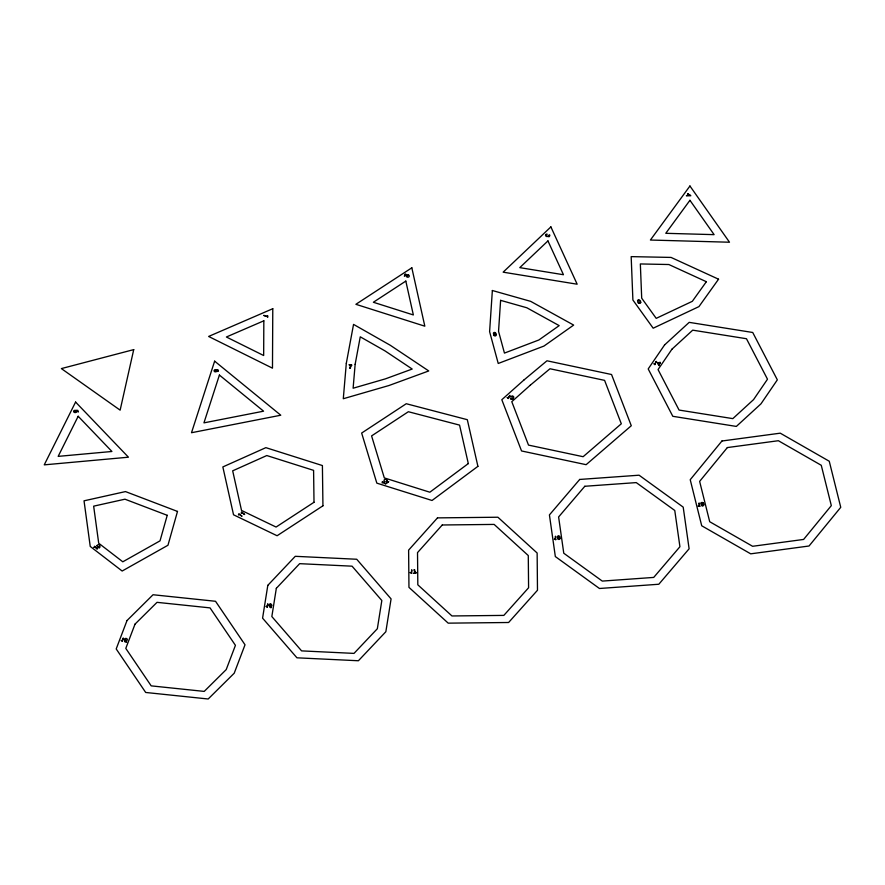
<?xml version="1.0" encoding="UTF-8"?>
<svg xmlns="http://www.w3.org/2000/svg" width="885" height="885" viewBox="0 0 885 885"><rect width="100%" height="100%" fill="white"/><g stroke="black" fill="none" stroke-linecap="round" stroke-linejoin="round"><path stroke-width="1.33" d="M386.435 480.732L386.325 481.374M640.74 302.504C641.326 299.252 636.072 298.975 637.819 301.896C640.784 301.486 640.762 303.135 638.251 302.814M386.922 480.854L386.778 481.495M549.53 235.687L548.733 236.184M546.034 235.211L547.173 234.182A1.416 1.139 4.5 0 0 545.702 235.819A1.416 1.139 4.5 0 0 548.092 236.195M386.28 481.517L386.236 481.728A2.124 1.704 4.5 0 0 386.767 483.188L388.758 481.54L386.856 482.557M507.282 397.608L508.488 397.586L509.915 395.341L508.233 398.56M405.507 274.571L404.379 276.175L405.253 273.974A2.124 1.704 4.5 0 1 406.514 275.003L406.967 276.253M407.941 274.837L408.35 275.512M512.426 398.781L511.287 399.002M267.878 316.896L263.763 315.403L266.827 316.31L267.746 315.68A1.449 1.162 4.5 0 0 267.569 315.967M382.298 481.672L385.805 483.973L383.128 482.458L382.032 482.867A1.46 1.173 4.5 0 0 382.364 482.535M238.839 513.665L242.025 516.265L239.558 514.517L238.397 514.827A1.449 1.162 4.5 0 0 238.817 514.495M241.494 511.928L244.68 514.528L242.213 512.78L241.052 513.09A1.449 1.162 4.5 0 0 241.472 512.758M638.14 300.402L638.959 300.269M75.723 412.056L74.451 412.089M214.867 370.295L215.807 370.184M216.073 371.446L215.21 371.6M703.055 505.479L702.347 505.567M94.618 546.189L97.284 549.076L95.182 547.107L93.998 547.273M126.345 640.275L124.553 639.844L124.641 641.691L126.776 642.001L125.095 641.382L125.039 640.353A1.427 1.139 4.5 0 0 127.097 640.231A1.427 1.139 4.5 0 0 126.544 638.561A1.427 1.139 4.5 0 0 124.575 639.147L125.084 639.224M270.345 604.367L271.131 604.4M271.02 605.86L270.268 605.794M495.334 335.526L494.118 335.094M702.192 504.052L702.767 504.041M494.815 333.844L495.301 333.169L494.527 332.76M699.703 506.463L699.061 502.945L699.294 505.501L698.287 506.021M558.966 539.087L559.563 538.523L558.833 537.991M555.669 539.739L555.47 536.21L555.371 538.755L554.309 539.186A1.416 1.139 4.5 0 1 555.846 539.629M411.558 573.347L411.791 569.774L411.381 572.329L410.253 572.683M350.294 368.304L349.697 368.304A6.416 5.144 4.5 0 1 351.378 365.162L348.967 364.731L351.909 365.118A6.228 5 4.5 0 0 350.372 368.315M76.099 410.695L77.393 410.728L78.19 412.1L77.78 410.352L75.435 410.308L76.077 411.348M267.17 607.265L267.812 603.791L267.115 606.269L265.954 606.524A1.427 1.151 4.5 0 1 267.381 607.187M558.778 536.288L557.65 537.029M122.285 641.415L123.292 638.008L122.329 640.419L121.145 640.596A1.427 1.151 4.5 0 1 122.03 640.862M654.878 364.742L656.25 361.368L655.033 363.735L653.816 363.835A1.449 1.162 4.5 0 1 654.679 364.166M549.032 234.956C550.37 233.518 549.751 238.662 547.881 236.063M510.866 396.745L512.78 396.491M510.977 398.139C508.488 399.124 514.594 400.352 512.647 398.062M703.099 502.724C705.976 505.689 701.186 507.326 701.119 504.505C703.962 503.443 702.69 502.26 700.809 503.532A1.35 1.084 4.5 0 1 703.066 502.757M97.892 546.764L99.54 547.627L99.452 546.089M406.359 276.12L406.16 275.523A1.947 1.56 4.5 0 0 405.573 274.527M74.661 410.74L74.572 410.319A1.449 1.162 4.5 0 0 73.842 411.945A1.449 1.162 4.5 0 0 75.955 412.388A1.449 1.162 4.5 0 0 76.165 410.651M698.298 506.043A1.427 1.151 4.5 0 1 699.869 506.331M410.253 572.706A1.438 1.162 4.5 0 1 411.757 573.248M507.271 397.63A1.427 1.151 4.5 0 1 508.023 397.929M382.53 481.628A1.46 1.173 4.5 0 1 382.585 481.894M94.474 546.985A1.427 1.151 4.5 0 1 93.976 547.251M559.884 538.899A1.173 0.94 4.5 0 1 558.181 539.264A1.173 0.94 4.5 0 1 557.926 537.837M559.453 537.715A1.173 0.94 4.5 0 1 559.984 538.467M557.937 538.014A1.372 1.106 4.5 0 1 557.439 536.399A1.372 1.106 4.5 0 1 559.464 536.244A1.372 1.106 4.5 0 1 559.497 537.881M511.021 396.79A1.416 1.139 4.5 0 1 513.388 396.436A1.416 1.139 4.5 0 1 512.736 398.294M384.732 481.517A1.504 1.206 4.5 0 1 384.212 479.935A1.504 1.206 4.5 0 1 386.081 479.404A1.504 1.206 4.5 0 1 387.033 480.843M386.69 481.927A1.947 1.56 4.5 0 1 386.8 481.573M640.696 302.504A1.35 1.084 4.5 0 1 638.207 302.836M494.018 334.176A1.173 0.94 4.5 0 1 493.598 332.849A1.173 0.94 4.5 0 1 495.257 332.616A1.173 0.94 4.5 0 1 495.534 333.966M495.5 333.789A1.372 1.095 4.5 0 1 496.153 335.371A1.372 1.095 4.5 0 1 494.151 335.658A1.372 1.095 4.5 0 1 493.963 334.01M267.679 316.996A1.449 1.162 4.5 0 1 267.513 316.675M407.952 274.781A1.516 1.217 4.5 0 1 409.268 276.043A1.516 1.217 4.5 0 1 407.908 277.193A1.516 1.217 4.5 0 1 406.281 276.197M96.786 545.669C100.713 552.295 100.967 541.377 96.797 545.647M217.942 370.572L217.655 371.49L218.407 370.815L217.987 369.786L215.332 369.631L214.07 370.428L214.38 371.645L216.692 371.6L216.028 369.941A4.337 3.485 4.5 0 1 216.449 369.841L217.942 370.549M263.83 320.812L263.664 355.516L226.383 336.997L263.83 320.812M269.151 605.705C269.87 609.035 273.553 607.575 269.693 606.148A4.348 3.485 4.5 0 1 269.671 605.738C274.981 607.198 269.239 601.026 269.162 605.617M272.779 308.71L272.48 368.171L208.617 336.455L272.779 308.71M492.359 290.512L489.604 331.643L498.233 363.469L543.976 346.057L573.657 325.083L530.668 301.354L492.359 290.512M500.611 300.347L498.543 331.311L504.45 353.093L538.876 339.984L559.187 325.625L526.829 307.77L500.611 300.347M346.312 363.292L343.291 398.737L389.002 385.506L428.749 370.948L390.285 345.283L353.546 324.397L346.312 363.292M355.151 364.31L353.115 388.216L385.417 378.857L412.211 369.045L385.03 350.914L360.261 336.82L355.151 364.31M267.812 585.339L262.579 618.161L296.951 657.809L358.403 660.752L385.849 631.724L391.081 598.902L356.721 559.254L295.269 556.311L267.812 585.339M276.33 588.326L271.839 616.546L301.597 650.884L354.011 653.395L377.342 628.737L381.833 600.517L352.064 566.179L299.65 563.668L276.33 588.326M133.724 349.619L120.139 410.153L61.364 368.591L133.724 349.619M167.232 515.313L160.03 540.846L122.805 561.798L98.711 543.235L93.655 506.165L124.951 499.195L167.232 515.313M177.498 511.43L167.962 545.248L122.152 571.024L90.237 546.443L84.031 500.822L125.482 491.584L177.498 511.43M657.411 362.474L659.059 365.616L659.701 363.337L660.287 363.458L660.033 362.153L659.314 362.861L657.411 362.474M659.214 363.237L658.739 364.93L657.754 362.927L659.214 363.237M214.635 361.157L191.503 432.721L280.788 415.22L214.635 361.157M219.403 375.063L203.948 422.864L263.586 411.182L219.403 375.063M127.009 620.551L116.201 648.948L145.693 692.468L208.185 698.995L234.226 673.197L245.023 644.789L215.531 601.28L153.039 594.742L127.009 620.551M135.018 624.135L125.792 648.395L151.191 685.864L204.214 691.406L226.206 669.602L235.432 645.342L210.044 607.884L157.021 602.342L135.018 624.135M75.59 402.067L44.25 464.857L128.447 457.202L75.59 402.067M78.179 416.271L58.167 456.372L111.93 451.483L78.179 416.271M664.569 344.94L648.196 368.934L672.81 416.304L736.342 426.426L760.967 403.848L777.34 379.853L752.726 332.483L689.194 322.361L664.569 344.94M671.947 349.199L658.042 369.576L679.072 410.065L732.824 418.627L753.589 399.589L767.494 379.211L746.464 338.723L692.712 330.16L671.947 349.199M706.352 281.718L692.324 301.32L656.205 318.357L641.702 298.19L640.342 263.951L668.861 264.526L706.352 281.718M718.554 279.206L698.951 306.608L653.174 328.202L632.897 300.004L631.171 256.628L671.051 257.424L718.554 279.206M689.935 186.005L650.398 240.034L729.505 242.225L689.935 186.005M689.935 200.298L665.774 233.308L714.118 234.647L689.935 200.298M721.928 441.007L690.223 479.703L701.716 525.778L750.712 553.833L809.045 546.001L840.75 507.315L829.256 461.24L780.26 433.174L721.928 441.007M727.359 447.567L699.637 481.396L709.704 521.719L752.604 546.288L803.613 539.441L831.325 505.623L821.269 465.289L778.369 440.719L727.359 447.567M579.708 479.449L549.419 514.915L555.337 556.565L599.455 588.492L658.827 584.244L689.116 548.788L683.198 507.127L639.081 475.201L579.708 479.449M584.819 486.274L558.612 516.962L563.767 553.225L602.287 581.091L653.716 577.418L679.923 546.731L674.768 510.468L636.249 482.602L584.819 486.274M437.489 517.88L408.616 550.127L408.959 587.363L448.197 623.151L508.609 622.498L537.483 590.251L537.14 553.014L497.901 517.227L437.489 517.88M442.257 524.982L417.521 552.605L417.82 584.819L451.958 615.96L503.842 615.396L528.588 587.773L528.279 555.559L494.14 524.418L442.257 524.982M550.879 226.903L503.134 272.171L577.164 284.207L550.879 226.903M547.948 240.919L519.772 267.635L563.457 274.726L547.948 240.919M523.765 380.152L501.817 399.721L521.553 450.963L586.124 464.68L631.282 425.74L611.546 374.51L546.974 360.792L523.765 380.152M530.358 385.13L511.784 401.69L528.511 445.1L583.126 456.704L621.314 423.782L604.588 380.362L549.972 368.757L530.358 385.13M468.309 463.585L429.844 492.215L384.311 477.911L371.589 435.907L408.372 411.724L459.569 425.11L468.309 463.585M477.911 466.351L432.035 500.479L376.833 483.144L361.655 433.053L406.259 403.726L467.313 419.689L477.911 466.351M411.824 267.812L355.881 304.307L424.822 326.189L411.824 267.812M405.817 281.087L373.359 302.261L413.35 314.949L405.817 281.087M314.009 502.271L276.076 527.051L241.528 510.435L232.678 470.831L266.794 455.543L313.589 470.355L314.009 502.271M322.937 505.8L277.094 535.746L233.54 514.793L222.843 466.937L265.865 447.655L322.405 465.554L322.937 505.8M687.844 193.793L687.402 195.364L686.384 195.773L690.82 195.751L687.844 193.793M690.046 195.353L687.877 195.364L687.811 194.158L690.046 195.353M414.523 569.763L413.926 569.763A6.306 5.067 4.5 0 0 415.85 572.849L413.527 573.281L416.381 572.905A6.129 4.923 4.5 0 1 414.589 569.752"/></g></svg>
